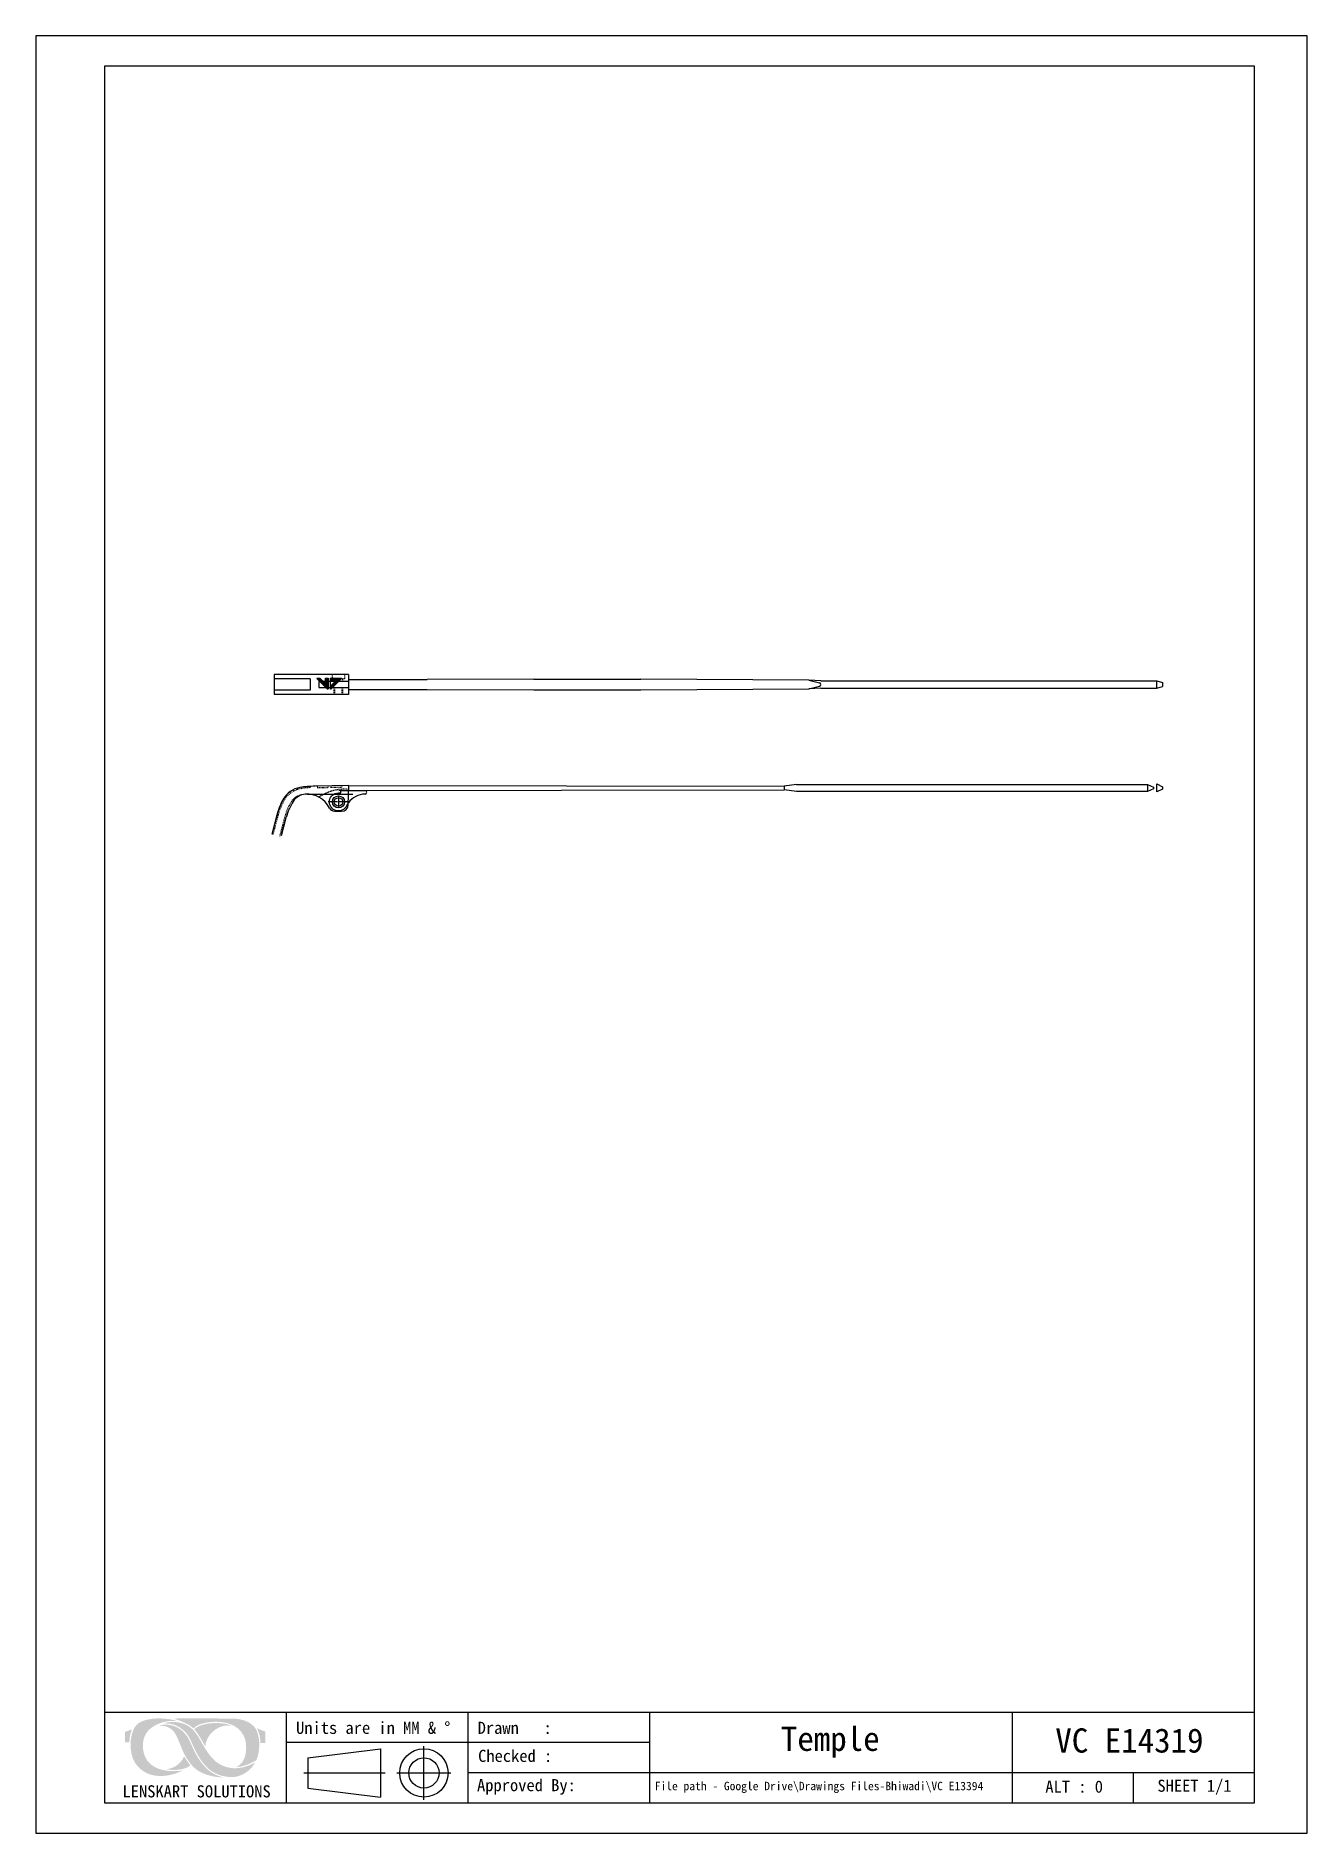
# Model space of a CAD drawing. Header units: millimetres. Extents: x 2915 to 3125, y 1573 to 1870.
import ezdxf

# ---------------------------------------------------------------- set-up
doc = ezdxf.new("R2010")
doc.units = ezdxf.units.MM
doc.linetypes.add('CENTER2', pattern=[28.575, 19.05, -3.175, 3.175, -3.175])
doc.linetypes.add('HIDDEN2', pattern=[0.1875, 0.125, -0.0625])
for name, color, linetype in [('Center Line', 2, 'CENTER2'), ('Hidden Line', 1, 'HIDDEN2'), ('图框-线条', 7, 'Continuous')]:
    doc.layers.add(name, color=color, linetype=linetype)
doc.layers.add('绘图层', color=7, linetype='Continuous', lineweight=15)
doc.styles.add('宋体', font='SimSun.ttf')

# ---------------------------------------------------------------- blocks, each defined once
blk = doc.blocks.new('*U4')
at = {"layer": 'Center Line', "color": 0, "linetype": 'CENTER2', "transparency": 16777216}
for p, q in [((-1.7, 0), (-0.14, 0)), ((0, 0.14), (0, 1)), ((0.14, 0), (1.7, 0)), ((0, -1), (0, -0.14))]:
    blk.add_line(p, q, dxfattribs=at)
at = {"layer": 'Center Line', "color": 0, "linetype": 'Continuous', "transparency": 16777216}
for p, q in [((-0.07, 0), (0.07, 0)), ((0, -0.07), (0, 0.07))]:
    blk.add_line(p, q, dxfattribs=at)

msp = doc.modelspace()

# ---------------------------------------------------------------- hatches: boundary and pattern name
h = msp.add_hatch()
h.set_pattern_fill('ANSI31', color=256, scale=0.05, angle=30)
h.set_pattern_definition([(75, (1789.10751, 1596.9093), (-0.153340725, 0.041087523), [])])
h.paths.add_polyline_path([(2963.64, 1763.38), (2963.24, 1763.38), (2963.24, 1762.58, -0.666101), (2963.15, 1762.54), (2962.31, 1763.38), (2961.86, 1763.38, 0.670261), (2961.83, 1763.29), (2963.55, 1761.58, 0.666101), (2963.64, 1761.62)])
h.paths.add_polyline_path([(2965.83, 1763.29, 0.666101), (2965.8, 1763.38), (2964.04, 1763.38), (2964.04, 1762.98), (2964.84, 1762.98, -0.666101), (2964.88, 1762.89), (2964.04, 1762.05), (2964.04, 1761.6, 0.670261), (2964.12, 1761.57)])
at = {"layer": '图框-线条', "lineweight": 0, "ltscale": 0.1}
h = msp.add_hatch(color=252, dxfattribs=at)
edge = h.paths.add_edge_path()
edge.add_spline(control_points=[(2930.09, 1589.21), (2930.09, 1589.21), (2930.09, 1587.49), (2930.09, 1587.49), (2930.09, 1587.49), (2930.09, 1587.49), (2930.8, 1587.49), (2930.8, 1587.49), (2930.8, 1587.49), (2930.86, 1587.9), (2930.86, 1588.25), (2930.94, 1588.64), (2930.94, 1588.64), (2931.01, 1588.99), (2931.12, 1589.34), (2931.24, 1589.65), (2931.24, 1589.65), (2931.24, 1589.65), (2930.09, 1589.21), (2930.09, 1589.21)], knot_values=[0, 0, 0, 0, 0.166667, 0.166667, 0.166667, 0.166667, 0.333333, 0.333333, 0.333333, 0.333333, 0.5, 0.5, 0.5, 0.5, 0.666667, 0.666667, 0.666667, 0.666667, 1, 1, 1, 1], degree=3, periodic=0)
edge = h.paths.add_edge_path()
edge.add_spline(control_points=[(2952.49, 1587.42), (2952.49, 1587.42), (2953.3, 1587.41), (2953.3, 1587.41), (2953.3, 1587.41), (2953.3, 1587.41), (2953.3, 1589.27), (2953.3, 1589.27), (2953.3, 1589.27), (2953.3, 1589.27), (2951.89, 1589.83), (2951.89, 1589.83), (2951.89, 1589.83), (2952.03, 1589.47), (2952.2, 1589.21), (2952.31, 1588.76), (2952.31, 1588.76), (2952.42, 1588.31), (2952.45, 1587.91), (2952.49, 1587.42)], knot_values=[0, 0, 0, 0, 0.166667, 0.166667, 0.166667, 0.166667, 0.333333, 0.333333, 0.333333, 0.333333, 0.5, 0.5, 0.5, 0.5, 0.666667, 0.666667, 0.666667, 0.666667, 1, 1, 1, 1], degree=3, periodic=0)
edge = h.paths.add_edge_path(flags=17)
edge.add_spline(control_points=[(2937.01, 1583.08), (2937.14, 1582.97), (2937.97, 1582.95), (2938.11, 1582.95), (2938.11, 1582.95), (2938.99, 1582.92), (2940.31, 1583.14), (2940.88, 1583.69), (2940.88, 1583.69), (2940.83, 1583.77), (2940.8, 1583.81), (2940.74, 1583.87), (2940.74, 1583.87), (2940.74, 1583.87), (2939.88, 1585.16), (2939.88, 1585.16), (2939.88, 1585.16), (2939.66, 1584.9), (2939.57, 1584.41), (2938.77, 1583.79), (2938.77, 1583.79), (2938.3, 1583.43), (2937.74, 1583.18), (2937.01, 1583.08)], knot_values=[0, 0, 0, 0, 0.142857, 0.142857, 0.142857, 0.142857, 0.285714, 0.285714, 0.285714, 0.285714, 0.428571, 0.428571, 0.428571, 0.428571, 0.571429, 0.571429, 0.571429, 0.571429, 0.714286, 0.714286, 0.714286, 0.714286, 1, 1, 1, 1], degree=3, periodic=0)
edge = h.paths.add_edge_path(flags=17)
edge.add_spline(control_points=[(2941.56, 1589.65), (2941.61, 1589.57), (2941.62, 1589.58), (2941.68, 1589.51), (2941.68, 1589.51), (2942.33, 1588.77), (2943.26, 1586.97), (2943.38, 1586.85), (2943.38, 1586.85), (2943.44, 1588.35), (2944.69, 1589.66), (2945.93, 1590.09), (2945.93, 1590.09), (2946.58, 1590.32), (2946.92, 1590.32), (2947.65, 1590.26), (2947.65, 1590.26), (2947.41, 1590.45), (2946.4, 1590.61), (2946.15, 1590.64), (2946.15, 1590.64), (2944.93, 1590.78), (2943.18, 1590.67), (2942.1, 1590.06), (2942.1, 1590.06), (2941.93, 1589.97), (2941.62, 1589.77), (2941.56, 1589.65)], knot_values=[0, 0, 0, 0, 0.125, 0.125, 0.125, 0.125, 0.25, 0.25, 0.25, 0.25, 0.375, 0.375, 0.375, 0.375, 0.5, 0.5, 0.5, 0.5, 0.625, 0.625, 0.625, 0.625, 0.75, 0.75, 0.75, 0.75, 1, 1, 1, 1], degree=3, periodic=0)
edge = h.paths.add_edge_path()
edge.add_spline(control_points=[(2940.98, 1587.3), (2940.57, 1588.22), (2940.44, 1588.47), (2939.81, 1589.16), (2939.81, 1589.16), (2938.93, 1590.1), (2937.59, 1590.57), (2936.26, 1590.39), (2936.26, 1590.39), (2936.17, 1590.38), (2936.1, 1590.37), (2936.01, 1590.35), (2936.01, 1590.35), (2936.01, 1590.35), (2935.78, 1590.28), (2935.78, 1590.28), (2935.78, 1590.28), (2936.55, 1590.24), (2937.14, 1590.13), (2937.65, 1589.75), (2937.65, 1589.75), (2938.16, 1589.37), (2938.35, 1589.06), (2938.68, 1588.4), (2938.68, 1588.4), (2939.2, 1587.32), (2939.56, 1586.11), (2940.15, 1585.11), (2940.15, 1585.11), (2940.79, 1584.04), (2941.4, 1583.26), (2942.46, 1582.64), (2942.46, 1582.64), (2943.31, 1582.14), (2945.1, 1581.67), (2946.29, 1581.72), (2946.29, 1581.72), (2946.16, 1581.78), (2945.98, 1581.81), (2945.82, 1581.86), (2945.82, 1581.86), (2943.61, 1582.53), (2942.33, 1584.41), (2941.36, 1586.47), (2941.36, 1586.47), (2941.23, 1586.74), (2941.1, 1587.02), (2940.98, 1587.3)], knot_values=[0, 0, 0, 0, 0.076923, 0.076923, 0.076923, 0.076923, 0.153846, 0.153846, 0.153846, 0.153846, 0.230769, 0.230769, 0.230769, 0.230769, 0.307692, 0.307692, 0.307692, 0.307692, 0.384615, 0.384615, 0.384615, 0.384615, 0.461538, 0.461538, 0.461538, 0.461538, 0.538462, 0.538462, 0.538462, 0.538462, 0.615385, 0.615385, 0.615385, 0.615385, 0.692308, 0.692308, 0.692308, 0.692308, 0.769231, 0.769231, 0.769231, 0.769231, 0.846154, 0.846154, 0.846154, 0.846154, 1, 1, 1, 1], degree=3, periodic=0)
edge = h.paths.add_edge_path()
edge.add_spline(control_points=[(2951.6, 1584.15), (2951.57, 1584.15), (2950.75, 1583.76), (2950.58, 1583.7), (2950.58, 1583.7), (2950.23, 1583.56), (2949.81, 1583.43), (2949.42, 1583.35), (2949.42, 1583.35), (2948.44, 1583.17), (2947.73, 1583.17), (2946.8, 1583.44), (2946.8, 1583.44), (2945.21, 1583.9), (2944.29, 1585.01), (2943.54, 1586.17), (2943.54, 1586.17), (2942.22, 1588.23), (2941.69, 1590.22), (2939.14, 1590.76), (2939.14, 1590.76), (2938.71, 1590.85), (2938.2, 1590.89), (2937.74, 1590.85), (2937.74, 1590.85), (2937.44, 1590.83), (2936.72, 1590.76), (2936.5, 1590.63), (2936.5, 1590.63), (2937.62, 1590.65), (2938.5, 1590.43), (2939.29, 1589.86), (2939.29, 1589.86), (2940.95, 1588.68), (2941, 1587.43), (2941.86, 1585.89), (2941.86, 1585.89), (2942.28, 1585.15), (2942.58, 1584.58), (2943.15, 1583.91), (2943.15, 1583.91), (2944.34, 1582.52), (2945.6, 1581.9), (2947.54, 1581.76), (2947.54, 1581.76), (2948.48, 1581.69), (2949.42, 1582.1), (2950.04, 1582.49), (2950.04, 1582.49), (2950.47, 1582.76), (2950.8, 1583.1), (2951.12, 1583.47), (2951.12, 1583.47), (2951.29, 1583.66), (2951.47, 1583.94), (2951.6, 1584.15)], knot_values=[0, 0, 0, 0, 0.066667, 0.066667, 0.066667, 0.066667, 0.133333, 0.133333, 0.133333, 0.133333, 0.2, 0.2, 0.2, 0.2, 0.266667, 0.266667, 0.266667, 0.266667, 0.333333, 0.333333, 0.333333, 0.333333, 0.4, 0.4, 0.4, 0.4, 0.466667, 0.466667, 0.466667, 0.466667, 0.533333, 0.533333, 0.533333, 0.533333, 0.6, 0.6, 0.6, 0.6, 0.666667, 0.666667, 0.666667, 0.666667, 0.733333, 0.733333, 0.733333, 0.733333, 0.8, 0.8, 0.8, 0.8, 0.866667, 0.866667, 0.866667, 0.866667, 1, 1, 1, 1], degree=3, periodic=0)
edge = h.paths.add_edge_path()
edge.add_spline(control_points=[(2941.41, 1589.81), (2941.97, 1590.25), (2942.13, 1590.39), (2942.95, 1590.62), (2942.95, 1590.62), (2944.82, 1591.14), (2947.23, 1591), (2948.7, 1589.85), (2948.7, 1589.85), (2949.5, 1589.22), (2950.16, 1588.12), (2950.12, 1586.57), (2950.12, 1586.57), (2950.09, 1585.42), (2949.81, 1584.32), (2948.9, 1583.66), (2948.9, 1583.66), (2948.84, 1583.62), (2948.6, 1583.46), (2948.54, 1583.44), (2948.54, 1583.44), (2949.43, 1583.39), (2950.82, 1583.99), (2951.56, 1584.41), (2951.56, 1584.41), (2951.83, 1584.56), (2951.81, 1584.54), (2951.92, 1584.86), (2951.92, 1584.86), (2952.39, 1586.12), (2952.4, 1587.87), (2951.98, 1589.1), (2951.98, 1589.1), (2951.79, 1589.66), (2951.57, 1589.96), (2951.2, 1590.32), (2951.2, 1590.32), (2950.44, 1591.09), (2948.93, 1591.44), (2947.84, 1591.44), (2947.84, 1591.44), (2944.62, 1591.44), (2941.31, 1591.48), (2938.1, 1591.44), (2938.1, 1591.44), (2938.34, 1591.34), (2938.75, 1591.24), (2939.02, 1591.14), (2939.02, 1591.14), (2939.29, 1591.04), (2940.47, 1590.49), (2940.7, 1590.35), (2940.7, 1590.35), (2941.02, 1590.16), (2941.35, 1589.85), (2941.41, 1589.81)], knot_values=[0, 0, 0, 0, 0.066667, 0.066667, 0.066667, 0.066667, 0.133333, 0.133333, 0.133333, 0.133333, 0.2, 0.2, 0.2, 0.2, 0.266667, 0.266667, 0.266667, 0.266667, 0.333333, 0.333333, 0.333333, 0.333333, 0.4, 0.4, 0.4, 0.4, 0.466667, 0.466667, 0.466667, 0.466667, 0.533333, 0.533333, 0.533333, 0.533333, 0.6, 0.6, 0.6, 0.6, 0.666667, 0.666667, 0.666667, 0.666667, 0.733333, 0.733333, 0.733333, 0.733333, 0.8, 0.8, 0.8, 0.8, 0.866667, 0.866667, 0.866667, 0.866667, 1, 1, 1, 1], degree=3, periodic=0)
edge = h.paths.add_edge_path()
edge.add_spline(control_points=[(2939.62, 1582.86), (2939.49, 1582.87), (2939.22, 1582.81), (2939.06, 1582.79), (2939.06, 1582.79), (2936.49, 1582.55), (2933.45, 1583.23), (2933.09, 1586.37), (2933.09, 1586.37), (2932.91, 1587.84), (2933.37, 1589.16), (2934.55, 1589.97), (2934.55, 1589.97), (2935.72, 1590.78), (2936.89, 1591.09), (2938.63, 1591.05), (2938.63, 1591.05), (2938.63, 1591.05), (2937.93, 1591.24), (2937.93, 1591.24), (2937.93, 1591.24), (2936.4, 1591.57), (2934.11, 1591.58), (2932.77, 1590.91), (2932.77, 1590.91), (2932, 1590.53), (2931.58, 1589.96), (2931.28, 1589.01), (2931.28, 1589.01), (2930.79, 1587.39), (2930.93, 1584.89), (2932.15, 1583.61), (2932.15, 1583.61), (2932.3, 1583.45), (2932.38, 1583.33), (2932.56, 1583.19), (2932.56, 1583.19), (2932.75, 1583.03), (2932.79, 1582.98), (2933.03, 1582.81), (2933.03, 1582.81), (2934.61, 1581.7), (2936.66, 1581.76), (2938.46, 1582.36), (2938.46, 1582.36), (2938.67, 1582.43), (2938.88, 1582.51), (2939.07, 1582.6), (2939.07, 1582.6), (2939.19, 1582.65), (2939.56, 1582.84), (2939.62, 1582.86)], knot_values=[0, 0, 0, 0, 0.071429, 0.071429, 0.071429, 0.071429, 0.142857, 0.142857, 0.142857, 0.142857, 0.214286, 0.214286, 0.214286, 0.214286, 0.285714, 0.285714, 0.285714, 0.285714, 0.357143, 0.357143, 0.357143, 0.357143, 0.428571, 0.428571, 0.428571, 0.428571, 0.5, 0.5, 0.5, 0.5, 0.571429, 0.571429, 0.571429, 0.571429, 0.642857, 0.642857, 0.642857, 0.642857, 0.714286, 0.714286, 0.714286, 0.714286, 0.785714, 0.785714, 0.785714, 0.785714, 0.857143, 0.857143, 0.857143, 0.857143, 1, 1, 1, 1], degree=3, periodic=0)

# ---------------------------------------------------------------- linework, layer by layer
for p, q in [((3116.73, 1864.51), (2926.73, 1864.51)), ((2926.73, 1864.51), (2926.73, 1577.51)), ((3116.73, 1577.51), (3116.73, 1864.51)), ((2967.04, 1763.98), (2954.73, 1763.98)), ((2954.73, 1763.98), (2954.73, 1760.68)), ((2960.7, 1763.28), (2954.73, 1763.28)), ((2960.7, 1761.38), (2954.73, 1761.38)), ((2960.7, 1763.28), (2960.7, 1761.38)), ((2964.06, 1761.83), (2964.06, 1762.83)), ((2967.04, 1763.98), (2967.04, 1760.68)), ((2967.04, 1763.13), (2980.04, 1763.13)), ((2967.04, 1761.53), (2980.04, 1761.53)), ((2997.64, 1763.23), (2980.04, 1763.13)), ((2980.04, 1761.53), (2997.64, 1761.43)), ((2997.64, 1763.23), (3015.34, 1763.23)), ((2997.64, 1761.43), (3015.34, 1761.43)), ((3043.06, 1763.03), (3015.34, 1763.23)), ((3015.34, 1761.43), (3043.06, 1761.63)), ((3045.06, 1762.93), (3043.06, 1763.03)), ((3043.06, 1763.03), (3044.83, 1762.62)), ((3043.06, 1761.63), (3044.83, 1762.04)), ((3045.06, 1761.73), (3043.06, 1761.63)), ((3045.06, 1762.93), (3100.56, 1762.93)), ((3045.06, 1761.73), (3100.56, 1761.73)), ((3100.56, 1762.93), (3101.52, 1762.64)), ((3100.56, 1761.73), (3100.56, 1762.93)), ((3100.56, 1761.73), (3101.52, 1762.02)), ((3101.52, 1762.64), (3101.52, 1762.02)), ((2967.04, 1760.68), (2954.73, 1760.68)), ((2967.09, 1745.62), (2961.49, 1745.51)), ((2965.42, 1744.83), (3039.02, 1744.92)), ((2966.99, 1742.46), (2967.09, 1745.62)), ((2967.09, 1745.62), (3039.02, 1745.53)), ((3041.02, 1745.82), (3039.02, 1745.52)), ((3039.02, 1745.52), (3039.02, 1744.92)), ((3041.02, 1744.62), (3039.02, 1744.92)), ((3099.03, 1745.82), (3100.04, 1745.36)), ((3100.04, 1745.09), (3099.03, 1744.62)), ((3100.04, 1745.36), (3100.04, 1745.09)), ((2955.18, 1740.76), (2954.33, 1737.55)), ((2964.69, 1741.4), (2965.89, 1741.39)), ((2955.93, 1737.36), (2956.72, 1740.35)), ((2926.73, 1592.51), (3116.73, 1592.51)), ((2956.73, 1592.51), (2956.73, 1577.51)), ((2986.73, 1592.51), (2986.73, 1577.51)), ((3016.73, 1592.51), (3016.73, 1577.51)), ((3076.73, 1577.51), (3076.73, 1592.51)), ((2956.73, 1587.51), (3016.73, 1587.51)), ((2960.33, 1584.95), (2972.33, 1586.45)), ((2972.33, 1586.45), (2972.33, 1578.45)), ((2979.48, 1578.01), (2979.48, 1586.9)), ((2960.33, 1584.95), (2960.33, 1579.95)), ((2959.67, 1582.45), (2973.06, 1582.45)), ((2975.03, 1582.45), (2983.92, 1582.45)), ((2986.73, 1582.51), (3116.73, 1582.51)), ((3096.73, 1577.51), (3096.73, 1582.51)), ((2926.73, 1577.51), (3116.73, 1577.51)), ((2960.33, 1579.95), (2972.33, 1578.45))]:
    msp.add_line(p, q)
for points in [[(2915.39, 1572.51), (3125.39, 1572.51), (3125.39, 1869.51), (2915.39, 1869.51)], [(3100.55, 1744.57), (3100.55, 1745.89), (3101.52, 1745.42), (3101.52, 1745.04)]]:
    msp.add_lwpolyline(points, close=True)
for points in [[(2963.24, 1763.38), (2963.64, 1763.38), (2963.64, 1761.62, -0.666101), (2963.55, 1761.58), (2961.83, 1763.29, -0.670261), (2961.86, 1763.38), (2962.31, 1763.38), (2963.15, 1762.54, 0.666101), (2963.24, 1762.58)], [(2964.04, 1762.98), (2964.04, 1763.38), (2965.8, 1763.38, -0.666101), (2965.83, 1763.29), (2964.12, 1761.57, -0.670261), (2964.04, 1761.6), (2964.04, 1762.05), (2964.88, 1762.89, 0.666101), (2964.84, 1762.98)]]:
    msp.add_lwpolyline(points, format="xyb", close=True)
for points in [[(2967.04, 1762.83), (2962.1, 1762.83), (2962.1, 1761.83), (2967.04, 1761.83)], [(3041.02, 1745.82), (3099.03, 1745.82), (3099.03, 1744.62), (3041.02, 1744.62)]]:
    msp.add_lwpolyline(points)
msp.add_lwpolyline([(2967.01, 1742.77, 0.042114), (2966.7, 1742.27, -1.802376), (2965.35, 1744.42), (2965.75, 1744.43), (2965.75, 1744.83), (2969.75, 1744.83)], format="xyb")
for centre, radius in [((2965.36, 1742.92), 1), ((2965.36, 1742.92), 1), ((2965.36, 1742.92), 0.7), ((2979.48, 1582.45), 4), ((2979.48, 1582.45), 2.5)]:
    msp.add_circle(centre, radius)
for centre, radius, start, end in [((3044.76, 1762.33), 0.3, 282.9887, 77.0113), ((2965.72, 1737.98), 10.9, 150.2355, 165.227), ((2959.64, 1741.45), 3.9, 99.4833, 150.2355), ((2960.08, 1741.6), 2.6, 94.5386, 147.2509), ((2961.45, 1730.61), 14.9, 89.843, 99.4833), ((2960.2, 1740.11), 4.1, 25.9431, 94.5386), ((2969.85, 1740.73), 3.5, 91.4406, 144.3391), ((2969.75, 1744.53), 0.3, 271.4406, 90.0754), ((2965.72, 1737.98), 9.3, 147.2509, 165.227), ((2964.7, 1742.3), 0.9, 205.9431, 269.843), ((2965.89, 1742.49), 1.1, 269.843, 358.1869)]:
    msp.add_arc(centre, radius, start, end)
at = {"layer": 'Center Line'}
msp.add_line((2960.2, 1744.21), (2967.74, 1744.21), dxfattribs=at)
at = {"layer": 'Hidden Line', "ltscale": 0.2}
for p, q in [((2964.65, 1762.83), (2964.65, 1763.28)), ((2964.66, 1760.68), (2964.66, 1761.83)), ((2964.77, 1760.68), (2964.77, 1761.83)), ((2965.95, 1760.68), (2965.95, 1761.83)), ((2966.06, 1760.68), (2966.06, 1761.83)), ((2966.07, 1762.83), (2966.07, 1763.28)), ((2955.37, 1740.71), (2954.52, 1737.5)), ((2956.48, 1740.42), (2955.64, 1737.21))]:
    msp.add_line(p, q, dxfattribs=at)
for points in [[(2966.36, 1763.98), (2966.36, 1763.28), (2964.36, 1763.28), (2964.36, 1763.98)], [(2961.86, 1745.5), (2961.86, 1745.3), (2963.68, 1745.3), (2963.68, 1745.5)], [(2965.95, 1745.49), (2965.94, 1745.28), (2964.13, 1745.32), (2964.14, 1745.5)]]:
    msp.add_lwpolyline(points, dxfattribs=at)
for centre, radius, start, end in [((2959.86, 1741.13), 4.05, 98.8682, 147.8107), ((2959.67, 1741.61), 2.5, 98.9402, 149.0143), ((2961.45, 1730.61), 14.7, 92.6482, 98.6851), ((2966.37, 1737.52), 7.5, 84.8432, 125.1652), ((2965.72, 1737.98), 10.7, 150.2355, 165.227), ((2965.72, 1737.98), 9.55, 149.0143, 165.227)]:
    msp.add_arc(centre, radius, start, end, dxfattribs=at)

# ---------------------------------------------------------------- block references
at = {"layer": 'Center Line', "linetype": 'CENTER2', "rotation": 180}
msp.add_blockref('*U4', (2965.36, 1742.92), dxfattribs=at)

# ---------------------------------------------------------------- texts
at = {"layer": '绘图层', "color": 7, "linetype": 'ByBlock', "lineweight": 9, "attachment_point": 5, "style": '宋体'}
for s, insert, char_height, width in [('\\pxql;{\\fNSimSun|b0|i0|c0|p49;Units are in MM & %%D}', (2973.63, 1589.89), 2, 30.5443), ('\\pxql;{\\fNSimSun|b0|i0|c0|p49;Drawn   : }', (3003.63, 1589.89), 2, 30.5443), ('{\\fNSimSun|b0|i0|c0|p49;Temple}', (3046.62, 1587.52), 4, 58.2869), ('{\\fNSimSun|b0|i0|c0|p49;VC E14319}', (3096.04, 1587.78), 4, 58.2869), ('\\pxql;{\\fNSimSun|b0|i0|c0|p49;Checked : }', (2999.89, 1585.25), 2, 22.9015), ('{\\fSimSun|b0|i0|c134|p2;LENSKART SOLUTIONS}', (2941.93, 1579.39), 2, 58.9745), ('\\pxql;{\\fNSimSun|b0|i0|c0|p49;Approved By:}', (2999.71, 1580.14), 2, 22.9015), ('\\pxql;{\\fNSimSun|b0|i0|c0|p49;File path - Google Drive\\\\Drawings Files-Bhiwadi\\\\VC E13394}', (3062.56, 1580.06), 1.4, 89.89), ('{\\fNSimSun|b0|i0|c0|p49;ALT : 0}', (3086.91, 1580.17), 2, 17.2791), ('{\\fNSimSun|b0|i0|c0|p49;SHEET 1/1}', (3106.79, 1580.09), 2, 17.2791)]:
    msp.add_mtext(s, dxfattribs=dict(at, insert=insert, char_height=char_height, width=width))

doc.saveas('drawing.dxf')
